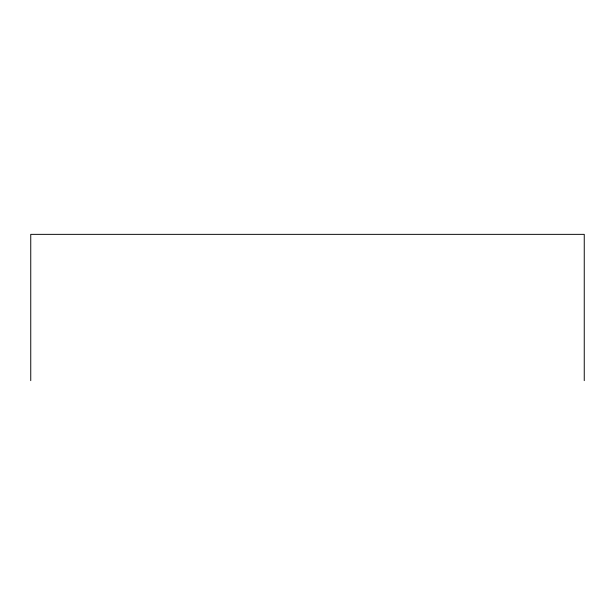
<?xml version="1.0" encoding="UTF-8"?>
<svg xmlns="http://www.w3.org/2000/svg" width="615" height="615" viewBox="0 0 615 615"><rect width="100%" height="100%" fill="white"/><g stroke="black" fill="none" stroke-linecap="round" stroke-linejoin="round"><path stroke-width="0.92" d="M584.25 380.647L584.25 234.353L30.75 234.353L30.75 380.647"/></g></svg>
